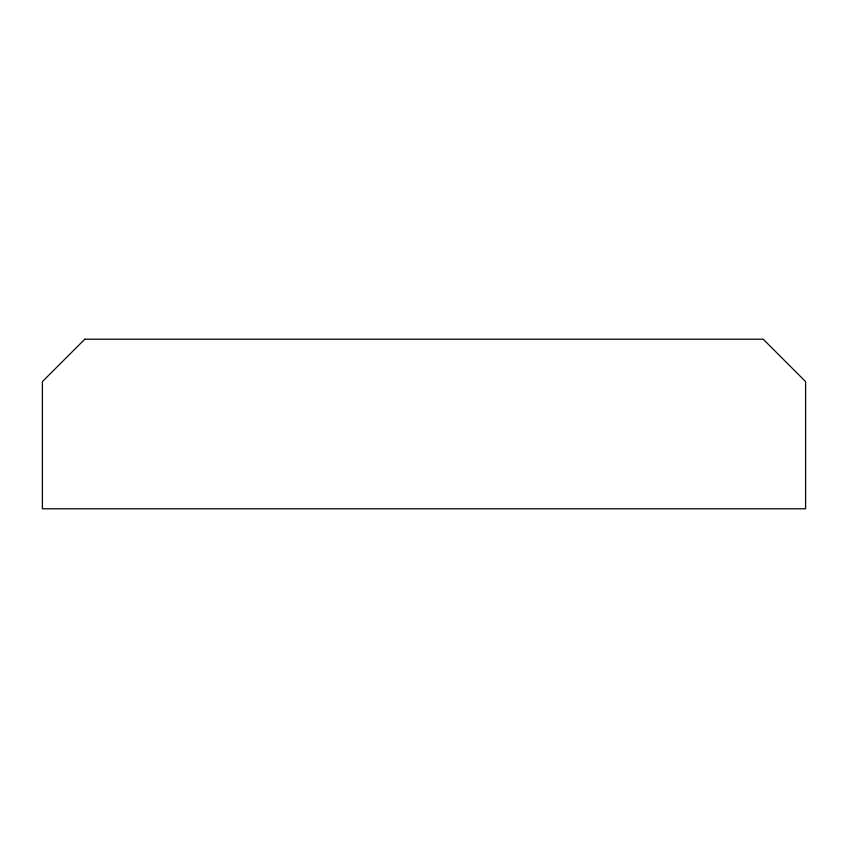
<?xml version="1.0" encoding="UTF-8"?>
<svg xmlns="http://www.w3.org/2000/svg" width="848" height="848" viewBox="0 0 848 848"><rect width="100%" height="100%" fill="white"/><g stroke="black" fill="none" stroke-linecap="round" stroke-linejoin="round"><path stroke-width="1.27" d="M84.8 339.2L42.4 381.6L42.4 508.8L805.6 508.8L805.6 381.6L763.2 339.2L84.8 339.2"/></g></svg>
